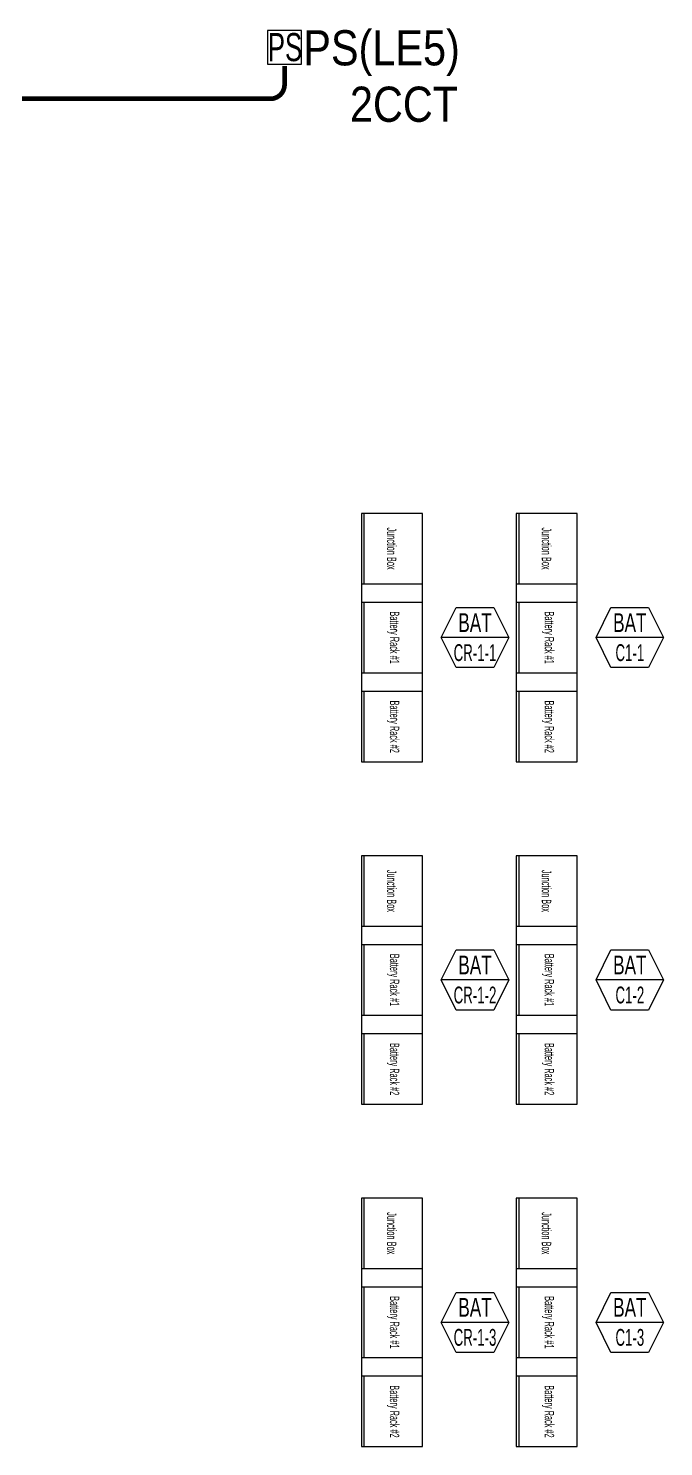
# Model space of a CAD drawing. Header units: millimetres. Extents: x 39625 to 501091, y -351975 to 836145.
# Drawn here: x 301800 to 308570, y -297600 to -282479 of the extents above; entities that cross this region are included whole.
import ezdxf
from ezdxf.enums import TextEntityAlignment as Align

# ---------------------------------------------------------------- set-up
doc = ezdxf.new("R2010")
doc.units = ezdxf.units.MM
doc.header["$LTSCALE"] = 150
doc.linetypes.add('HIDDEN', pattern=[9.525, 6.35, -3.175])
for name, color, linetype in [('------04 Lighting Switch', 2, 'Continuous'), ('-----30 Text', 2, 'Continuous'), ('-----33 Equipment', 8, 'Continuous')]:
    doc.layers.add(name, color=color, linetype=linetype)
doc.styles.add('ELEC', font='Dotum.ttf')

# ---------------------------------------------------------------- blocks, each defined once
blk = doc.blocks.new('12345')
at = {"layer": '-----33 Equipment'}
for p, q in [((383604, 143605), (382954, 143605)), ((382954, 143605), (382954, 140955)), ((382984, 142855), (382984, 143605)), ((383604, 140955), (383604, 143605)), ((385254, 143605), (384604, 143605)), ((384604, 143605), (384604, 140955)), ((384634, 142855), (384634, 143605)), ((385254, 140955), (385254, 143605)), ((382984, 141905), (382984, 142655)), ((383804, 142280), (383963, 142600)), ((383963, 142600), (384364, 142600)), ((384364, 142600), (384524, 142280)), ((384634, 141905), (384634, 142655)), ((385454, 142280), (385613, 142600)), ((385613, 142600), (386014, 142600)), ((386014, 142600), (386174, 142280)), ((384524, 142280), (383804, 142280)), ((383963, 141960), (383804, 142280)), ((384524, 142280), (384364, 141960)), ((386174, 142280), (385454, 142280)), ((385613, 141960), (385454, 142280)), ((386174, 142280), (386014, 141960)), ((384364, 141960), (383963, 141960)), ((386014, 141960), (385613, 141960)), ((382984, 140955), (382984, 141705)), ((384634, 140955), (384634, 141705)), ((382954, 140955), (383604, 140955)), ((384604, 140955), (385254, 140955)), ((383604, 139955), (382954, 139955)), ((382954, 139955), (382954, 137305)), ((382984, 139205), (382984, 139955)), ((383604, 137305), (383604, 139955)), ((385254, 139955), (384604, 139955)), ((384604, 139955), (384604, 137305)), ((384634, 139205), (384634, 139955)), ((385254, 137305), (385254, 139955)), ((382984, 138255), (382984, 139005)), ((384634, 138255), (384634, 139005)), ((383804, 138630), (383963, 138950)), ((383963, 138950), (384364, 138950)), ((384364, 138950), (384524, 138630)), ((385454, 138630), (385613, 138950)), ((385613, 138950), (386014, 138950)), ((386014, 138950), (386174, 138630)), ((384524, 138630), (383804, 138630)), ((383963, 138310), (383804, 138630)), ((384524, 138630), (384364, 138310)), ((386174, 138630), (385454, 138630)), ((385613, 138310), (385454, 138630)), ((386174, 138630), (386014, 138310)), ((384364, 138310), (383963, 138310)), ((386014, 138310), (385613, 138310)), ((382984, 137305), (382984, 138055)), ((384634, 137305), (384634, 138055)), ((382954, 137305), (383604, 137305)), ((384604, 137305), (385254, 137305)), ((383604, 136305), (382954, 136305)), ((382954, 136305), (382954, 133655)), ((382984, 135555), (382984, 136305)), ((383604, 133655), (383604, 136305)), ((385254, 136305), (384604, 136305)), ((384604, 136305), (384604, 133655)), ((384634, 135555), (384634, 136305)), ((385254, 133655), (385254, 136305)), ((382984, 134605), (382984, 135355)), ((384634, 134605), (384634, 135355)), ((383804, 134980), (383963, 135300)), ((383963, 135300), (384364, 135300)), ((384364, 135300), (384524, 134980)), ((385454, 134980), (385613, 135300)), ((385613, 135300), (386014, 135300)), ((386014, 135300), (386174, 134980)), ((384524, 134980), (383804, 134980)), ((383963, 134660), (383804, 134980)), ((384524, 134980), (384364, 134660)), ((386174, 134980), (385454, 134980)), ((385613, 134660), (385454, 134980)), ((386174, 134980), (386014, 134660)), ((384364, 134660), (383963, 134660)), ((386014, 134660), (385613, 134660)), ((382984, 133655), (382984, 134405)), ((384634, 133655), (384634, 134405)), ((382954, 133655), (383604, 133655)), ((384604, 133655), (385254, 133655))]:
    blk.add_line(p, q, dxfattribs=at)
for points in [[(383604, 143605), (382954, 143605), (382954, 142855), (383604, 142855)], [(385254, 143605), (384604, 143605), (384604, 142855), (385254, 142855)], [(383604, 142655), (382954, 142655), (382954, 141905), (383604, 141905)], [(385254, 142655), (384604, 142655), (384604, 141905), (385254, 141905)], [(383604, 141705), (382954, 141705), (382954, 140955), (383604, 140955)], [(385254, 141705), (384604, 141705), (384604, 140955), (385254, 140955)], [(383604, 139955), (382954, 139955), (382954, 139205), (383604, 139205)], [(385254, 139955), (384604, 139955), (384604, 139205), (385254, 139205)], [(383604, 139005), (382954, 139005), (382954, 138255), (383604, 138255)], [(385254, 139005), (384604, 139005), (384604, 138255), (385254, 138255)], [(383604, 138055), (382954, 138055), (382954, 137305), (383604, 137305)], [(385254, 138055), (384604, 138055), (384604, 137305), (385254, 137305)], [(383604, 136305), (382954, 136305), (382954, 135555), (383604, 135555)], [(385254, 136305), (384604, 136305), (384604, 135555), (385254, 135555)], [(383604, 135355), (382954, 135355), (382954, 134605), (383604, 134605)], [(385254, 135355), (384604, 135355), (384604, 134605), (385254, 134605)], [(383604, 134405), (382954, 134405), (382954, 133655), (383604, 133655)], [(385254, 134405), (384604, 134405), (384604, 133655), (385254, 133655)]]:
    blk.add_lwpolyline(points, close=True, dxfattribs=at)
at = {"layer": '-----33 Equipment', "style": 'ELEC', "width": 0.6}
for s, p in [('Junction Box', (383276, 143230)), ('Junction Box', (384926, 143230)), ('Battery Rack #1', (383307, 142280)), ('Battery Rack #1', (384957, 142280)), ('Battery Rack #2', (383307, 141330)), ('Battery Rack #2', (384957, 141330)), ('Junction Box', (383276, 139580)), ('Junction Box', (384926, 139580)), ('Battery Rack #1', (383307, 138630)), ('Battery Rack #1', (384957, 138630)), ('Battery Rack #2', (383307, 137680)), ('Battery Rack #2', (384957, 137680)), ('Junction Box', (383276, 135930)), ('Junction Box', (384926, 135930)), ('Battery Rack #1', (383307, 134980)), ('Battery Rack #1', (384957, 134980)), ('Battery Rack #2', (383307, 134030)), ('Battery Rack #2', (384957, 134030))]:
    blk.add_text(s, height=100, rotation=270, dxfattribs=at).set_placement(p, align=Align.MIDDLE_CENTER)
at = {"layer": '-----33 Equipment', "style": 'ELEC'}
for s, height, width, p in [('BAT', 200, 0.7, (384164, 142440)), ('BAT', 200, 0.7, (385814, 142440)), ('CR-1-1', 180, 0.6, (384164, 142120)), ('C1-1', 180, 0.6, (385814, 142120)), ('BAT', 200, 0.7, (384164, 138790)), ('BAT', 200, 0.7, (385814, 138790)), ('CR-1-2', 180, 0.6, (384164, 138470)), ('C1-2', 180, 0.6, (385814, 138470)), ('BAT', 200, 0.7, (384164, 135140)), ('BAT', 200, 0.7, (385814, 135140)), ('CR-1-3', 180, 0.6, (384164, 134820)), ('C1-3', 180, 0.6, (385814, 134820))]:
    blk.add_text(s, height=height, dxfattribs=dict(at, width=width)).set_placement(p, align=Align.MIDDLE_CENTER)
blk = doc.blocks.new('ps')
blk.add_lwpolyline([(-79296, 80452), (-79751, 80452), (-79751, 79997), (-79296, 79997)], close=True)
at = {"style": 'ELEC', "width": 0.7}
blk.add_text('PS', height=379.2, dxfattribs=at).set_placement((-79517, 80226), align=Align.MIDDLE_CENTER)

msp = doc.modelspace()

# ---------------------------------------------------------------- linework, layer by layer
at = {"color": 30, "linetype": 'HIDDEN', "lineweight": -3, "ltscale": 0.2, "const_width": 50, "elevation": 0}
msp.add_lwpolyline([(304530, -282879), (304530, -283080, -0.414214), (304380, -283230), (277230, -283230)], format="xyb", dxfattribs=at)

# ---------------------------------------------------------------- block references
at = {"layer": '------04 Lighting Switch', "xscale": 0.790589613177827, "yscale": 0.790589613177827, "zscale": 0.790589613177827}
msp.add_blockref('ps', (367400, -346105), dxfattribs=at)
at = {"layer": '-----33 Equipment'}
msp.add_blockref('12345', (-77604, -431255), dxfattribs=at)

# ---------------------------------------------------------------- texts
at = {"layer": '-----30 Text', "style": 'ELEC', "width": 0.9}
for s, p in [('PS(LE5)', (305564, -282733)), ('2CCT', (305803, -283288))]:
    msp.add_text(s, height=375, dxfattribs=at).set_placement(p, align=Align.MIDDLE)

doc.saveas('drawing.dxf')
